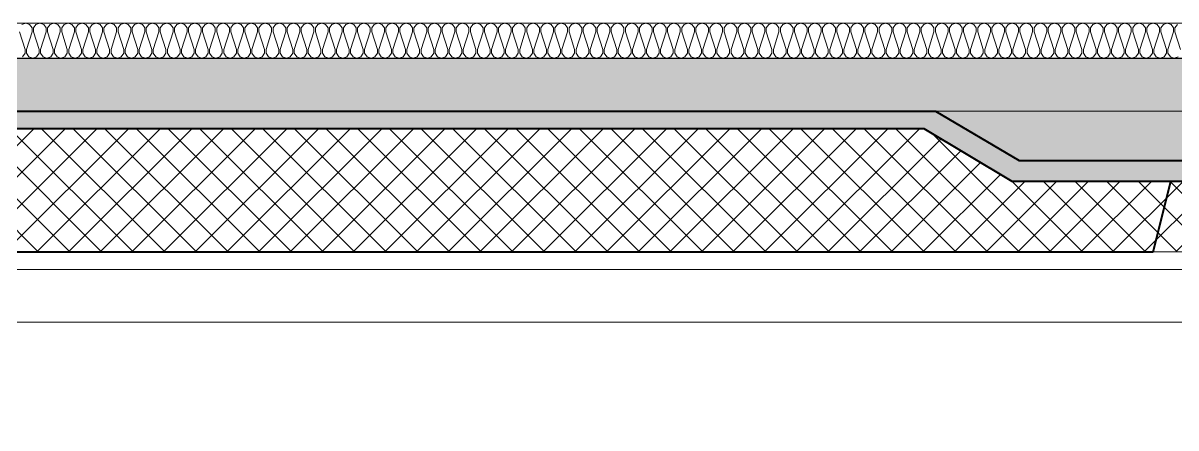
# Model space of a CAD drawing. Header units: millimetres. Extents: x 0 to 420000, y 0 to 297000.
# Drawn here: x 195485 to 198757, y 167200 to 168350 of the extents above; entities that cross this region are included whole.
import ezdxf

# ---------------------------------------------------------------- set-up
doc = ezdxf.new("R2010")
doc.units = ezdxf.units.MM
doc.linetypes.add('CEN', pattern=[62, 60, -1, 0, -1])
for name, color, linetype, lineweight in [('A-AXIS-LINE', 1, 'CEN', 15), ('A-CONC-LIN1', 2, 'Continuous', 40), ('A-CONC-LIN2', 7, 'Continuous', 25), ('A-XXXX-INSL1', 15, 'Continuous', 18), ('A-XXXX-INSL2', 8, 'Continuous', 18)]:
    doc.layers.add(name, color=color, linetype=linetype, lineweight=lineweight)
doc.layers.add('A-CONC-SOLD', color=253, linetype='CEN')
doc.layers.add('A-XXXX-NPLT', color=144, linetype='Continuous', lineweight=15, plot=False)

# ---------------------------------------------------------------- blocks, each defined once
blk = doc.blocks.new('axis(220316)')
at = {"layer": 'A-AXIS-LINE', "ltscale": 1000}
blk.add_line((4631788.1, -432118.7), (4955413.1, -432118.7), dxfattribs=at)
blk = doc.blocks.new('PS2(횡)')
at = {"layer": 'A-CONC-SOLD'}
h = blk.add_hatch(color=256, dxfattribs=at)
h.dxf.hatch_style = 1
h.paths.add_polyline_path([(1020, 0), (1020, -290), (1700, -290), (1937.4, -150), (9062.6, -150), (9300, -290), (9980, -290), (9980, 0)])
h = blk.add_hatch(color=256, dxfattribs=at)
h.dxf.hatch_style = 1
h.paths.add_polyline_path([(9980, -290), (9980, -350), (9280, -350), (9030, -200), (1970, -200), (1720, -350), (1020, -350), (1020, -290), (1700, -290), (1937.4, -150), (9062.6, -150), (9300, -290)])
at = {"layer": 'A-XXXX-INSL2'}
h = blk.add_hatch(dxfattribs=at)
h.set_pattern_fill('ANSI37', color=256, scale=20)
h.set_pattern_definition([(45, (-244012.5, -188500), (-44.90128, 44.90128), []), (135, (-244012.5, -188500), (-44.90128, -44.90128), [])])
h.paths.add_polyline_path([(1100, -550), (9900, -550), (9900, -350), (9280, -350), (9030, -200), (1970, -200), (1720, -350), (1100, -350)])
at = {"layer": 'A-CONC-LIN1', "color": 2}
for p, q in [((9680, -550), (9730, -350)), ((1320, -550), (9680, -550))]:
    blk.add_line(p, q, dxfattribs=at)
blk.add_lwpolyline([(9980, -290), (9980, -350), (9280, -350), (9030, -200), (1970, -200), (1720, -350), (1020, -350), (1020, -290), (1700, -290), (1937.4, -150), (9062.6, -150), (9300, -290)], close=True, dxfattribs=at)
at = {"layer": 'A-CONC-LIN2'}
blk.add_line((1020, 0), (9980, 0), dxfattribs=at)
at = {"layer": 'A-XXXX-INSL2'}
blk.add_line((9680, -550), (9900, -550), dxfattribs=at)
at = {"layer": 'A-XXXX-NPLT'}
blk.add_line((9062.6, -150), (9980, -150), dxfattribs=at)
blk = doc.blocks.new('횡지하층')
at = {"layer": 'A-XXXX-INSL1'}
blk.add_lwpolyline([(4811450.6, -237961.1), (4802750.6, -237961.1), (4802750.6, -238411.1), (4802197, -238411.1), (4802117, -237831.1), (4801084.1, -237831.1), (4801004.1, -238411.1), (4800450.6, -238411.1), (4800450.6, -237961.1), (4791750.6, -237961.1)], dxfattribs=at)
at = {"layer": 'A-XXXX-INSL2'}
blk.add_line((4757100.4, -237261.1), (4890100.5, -237261.1), dxfattribs=at)
for points in [[(4800349.6, -237265.1), (4800342.6, -237275.1), (4800342.6, -237286.1), (4800358.6, -237336.1)], [(4800351.6, -237357.1), (4800340.6, -237361.1), (4800329.6, -237357.1), (4800322.6, -237347.1), (4800322.6, -237336.1), (4800338.6, -237286.1), (4800338.6, -237275.1), (4800331.6, -237265.1), (4800320.6, -237261.1), (4800309.6, -237265.1), (4800302.6, -237275.1), (4800302.6, -237286.1), (4800318.6, -237336.1), (4800318.6, -237347.1), (4800311.6, -237357.1), (4800300.6, -237361.1), (4800289.6, -237357.1), (4800282.6, -237347.1), (4800282.6, -237336.1), (4800298.6, -237286.1), (4800298.6, -237275.1), (4800291.6, -237265.1), (4800280.6, -237261.1), (4800269.6, -237265.1), (4800262.6, -237275.1), (4800262.6, -237286.1), (4800278.6, -237336.1), (4800278.6, -237347.1), (4800271.6, -237357.1), (4800260.6, -237361.1), (4800249.6, -237357.1), (4800242.6, -237347.1), (4800242.6, -237336.1), (4800258.6, -237286.1), (4800258.6, -237275.1), (4800251.6, -237265.1), (4800240.6, -237261.1), (4800229.6, -237265.1), (4800222.6, -237275.1), (4800222.6, -237286.1), (4800238.6, -237336.1), (4800238.6, -237347.1), (4800231.6, -237357.1), (4800220.6, -237361.1), (4800209.6, -237357.1), (4800202.6, -237347.1), (4800202.6, -237336.1), (4800218.6, -237286.1), (4800218.6, -237275.1), (4800211.6, -237265.1), (4800200.6, -237261.1), (4800189.6, -237265.1), (4800182.6, -237275.1), (4800182.6, -237286.1), (4800198.6, -237336.1), (4800198.6, -237347.1), (4800191.6, -237357.1), (4800180.6, -237361.1), (4800169.6, -237357.1), (4800162.6, -237347.1), (4800162.6, -237336.1), (4800178.6, -237286.1), (4800178.6, -237275.1), (4800171.6, -237265.1), (4800160.6, -237261.1), (4800149.6, -237265.1), (4800142.6, -237275.1), (4800142.6, -237286.1), (4800158.6, -237336.1), (4800158.6, -237347.1), (4800151.6, -237357.1), (4800140.6, -237361.1), (4800129.6, -237357.1), (4800122.6, -237347.1), (4800122.6, -237336.1), (4800138.6, -237286.1), (4800138.6, -237275.1), (4800131.6, -237265.1), (4800120.6, -237261.1), (4800109.6, -237265.1), (4800102.6, -237275.1), (4800102.6, -237286.1), (4800118.6, -237336.1), (4800118.6, -237347.1), (4800111.6, -237357.1), (4800100.6, -237361.1), (4800089.6, -237357.1), (4800082.6, -237347.1), (4800082.6, -237336.1), (4800098.6, -237286.1), (4800098.6, -237275.1), (4800091.6, -237265.1), (4800080.6, -237261.1), (4800069.6, -237265.1), (4800062.6, -237275.1), (4800062.6, -237286.1), (4800078.6, -237336.1), (4800078.6, -237347.1), (4800071.6, -237357.1), (4800060.6, -237361.1), (4800049.6, -237357.1), (4800042.6, -237347.1), (4800042.6, -237336.1), (4800058.6, -237286.1), (4800058.6, -237275.1), (4800051.6, -237265.1), (4800040.6, -237261.1), (4800029.6, -237265.1), (4800022.6, -237275.1), (4800022.6, -237286.1), (4800038.6, -237336.1), (4800038.6, -237347.1), (4800031.6, -237357.1), (4800020.6, -237361.1), (4800009.6, -237357.1), (4800002.6, -237347.1), (4800002.6, -237336.1), (4800018.6, -237286.1), (4800018.6, -237275.1), (4800011.6, -237265.1), (4800000.6, -237261.1), (4799989.6, -237265.1), (4799982.6, -237275.1), (4799982.6, -237286.1), (4799998.6, -237336.1), (4799998.6, -237347.1), (4799991.6, -237357.1), (4799980.6, -237361.1), (4799969.6, -237357.1), (4799962.6, -237347.1), (4799962.6, -237336.1), (4799978.6, -237286.1), (4799978.6, -237275.1), (4799971.6, -237265.1), (4799960.6, -237261.1), (4799949.6, -237265.1), (4799942.6, -237275.1), (4799942.6, -237286.1), (4799958.6, -237336.1), (4799958.6, -237347.1), (4799951.6, -237357.1), (4799940.6, -237361.1), (4799929.6, -237357.1), (4799922.6, -237347.1), (4799922.6, -237336.1), (4799938.6, -237286.1), (4799938.6, -237275.1), (4799931.6, -237265.1), (4799920.6, -237261.1), (4799909.6, -237265.1), (4799902.6, -237275.1), (4799902.6, -237286.1), (4799918.6, -237336.1), (4799918.6, -237347.1), (4799911.6, -237357.1), (4799900.6, -237361.1), (4799889.6, -237357.1), (4799882.6, -237347.1), (4799882.6, -237336.1), (4799898.6, -237286.1), (4799898.6, -237275.1), (4799891.6, -237265.1), (4799880.6, -237261.1), (4799869.6, -237265.1), (4799862.6, -237275.1), (4799862.6, -237286.1), (4799878.6, -237336.1), (4799878.6, -237347.1), (4799871.6, -237357.1), (4799860.6, -237361.1), (4799849.6, -237357.1), (4799842.6, -237347.1), (4799842.6, -237336.1), (4799858.6, -237286.1), (4799858.6, -237275.1), (4799851.6, -237265.1), (4799840.6, -237261.1), (4799829.6, -237265.1), (4799822.6, -237275.1), (4799822.6, -237286.1), (4799838.6, -237336.1), (4799838.6, -237347.1), (4799831.6, -237357.1), (4799820.6, -237361.1), (4799809.6, -237357.1), (4799802.6, -237347.1), (4799802.6, -237336.1), (4799818.6, -237286.1), (4799818.6, -237275.1), (4799811.6, -237265.1), (4799800.6, -237261.1), (4799789.6, -237265.1), (4799782.6, -237275.1), (4799782.6, -237286.1), (4799798.6, -237336.1), (4799798.6, -237347.1), (4799791.6, -237357.1), (4799780.6, -237361.1), (4799769.6, -237357.1), (4799762.6, -237347.1), (4799762.6, -237336.1), (4799778.6, -237286.1), (4799778.6, -237275.1), (4799771.6, -237265.1), (4799760.6, -237261.1), (4799749.6, -237265.1), (4799742.6, -237275.1), (4799742.6, -237286.1), (4799758.6, -237336.1), (4799758.6, -237347.1), (4799751.6, -237357.1), (4799740.6, -237361.1), (4799729.6, -237357.1), (4799722.6, -237347.1), (4799722.6, -237336.1), (4799738.6, -237286.1), (4799738.6, -237275.1), (4799731.6, -237265.1), (4799720.6, -237261.1), (4799709.6, -237265.1), (4799702.6, -237275.1), (4799702.6, -237286.1), (4799718.6, -237336.1), (4799718.6, -237347.1), (4799711.6, -237357.1), (4799700.6, -237361.1), (4799689.6, -237357.1), (4799682.6, -237347.1), (4799682.6, -237336.1), (4799698.6, -237286.1), (4799698.6, -237275.1), (4799691.6, -237265.1), (4799680.6, -237261.1), (4799669.6, -237265.1), (4799662.6, -237275.1), (4799662.6, -237286.1), (4799678.6, -237336.1), (4799678.6, -237347.1), (4799671.6, -237357.1), (4799660.6, -237361.1), (4799649.6, -237357.1), (4799642.6, -237347.1), (4799642.6, -237336.1), (4799658.6, -237286.1), (4799658.6, -237275.1), (4799651.6, -237265.1), (4799640.6, -237261.1), (4799629.6, -237265.1), (4799622.6, -237275.1), (4799622.6, -237286.1), (4799638.6, -237336.1), (4799638.6, -237347.1), (4799631.6, -237357.1), (4799620.6, -237361.1), (4799609.6, -237357.1), (4799602.6, -237347.1), (4799602.6, -237336.1), (4799618.6, -237286.1), (4799618.6, -237275.1), (4799611.6, -237265.1), (4799600.6, -237261.1), (4799589.6, -237265.1), (4799582.6, -237275.1), (4799582.6, -237286.1), (4799598.6, -237336.1), (4799598.6, -237347.1), (4799591.6, -237357.1), (4799580.6, -237361.1), (4799569.6, -237357.1), (4799562.6, -237347.1), (4799562.6, -237336.1), (4799578.6, -237286.1), (4799578.6, -237275.1), (4799571.6, -237265.1), (4799560.6, -237261.1), (4799549.6, -237265.1), (4799542.6, -237275.1), (4799542.6, -237286.1), (4799558.6, -237336.1), (4799558.6, -237347.1), (4799551.6, -237357.1), (4799540.6, -237361.1), (4799529.6, -237357.1), (4799522.6, -237347.1), (4799522.6, -237336.1), (4799538.6, -237286.1), (4799538.6, -237275.1), (4799531.6, -237265.1), (4799520.6, -237261.1), (4799509.6, -237265.1), (4799502.6, -237275.1), (4799502.6, -237286.1), (4799518.6, -237336.1), (4799518.6, -237347.1), (4799511.6, -237357.1), (4799500.6, -237361.1), (4799489.6, -237357.1), (4799482.6, -237347.1), (4799482.6, -237336.1), (4799498.6, -237286.1), (4799498.6, -237275.1), (4799491.6, -237265.1), (4799480.6, -237261.1), (4799469.6, -237265.1), (4799462.6, -237275.1), (4799462.6, -237286.1), (4799478.6, -237336.1), (4799478.6, -237347.1), (4799471.6, -237357.1), (4799460.6, -237361.1), (4799449.6, -237357.1), (4799442.6, -237347.1), (4799442.6, -237336.1), (4799458.6, -237286.1), (4799458.6, -237275.1), (4799451.6, -237265.1), (4799440.6, -237261.1), (4799429.6, -237265.1), (4799422.6, -237275.1), (4799422.6, -237286.1), (4799438.6, -237336.1), (4799438.6, -237347.1), (4799431.6, -237357.1), (4799420.6, -237361.1), (4799409.6, -237357.1), (4799402.6, -237347.1), (4799402.6, -237336.1), (4799418.6, -237286.1), (4799418.6, -237275.1), (4799411.6, -237265.1), (4799400.6, -237261.1), (4799389.6, -237265.1), (4799382.6, -237275.1), (4799382.6, -237286.1), (4799398.6, -237336.1), (4799398.6, -237347.1), (4799391.6, -237357.1), (4799380.6, -237361.1), (4799369.6, -237357.1), (4799362.6, -237347.1), (4799362.6, -237336.1), (4799378.6, -237286.1), (4799378.6, -237275.1), (4799371.6, -237265.1), (4799360.6, -237261.1), (4799349.6, -237265.1), (4799342.6, -237275.1), (4799342.6, -237286.1), (4799358.6, -237336.1), (4799358.6, -237347.1), (4799351.6, -237357.1), (4799340.6, -237361.1), (4799329.6, -237357.1), (4799322.6, -237347.1), (4799322.6, -237336.1), (4799338.6, -237286.1), (4799338.6, -237275.1), (4799331.6, -237265.1), (4799320.6, -237261.1), (4799309.6, -237265.1), (4799302.6, -237275.1), (4799302.6, -237286.1), (4799318.6, -237336.1), (4799318.6, -237347.1), (4799311.6, -237357.1), (4799300.6, -237361.1), (4799289.6, -237357.1), (4799282.6, -237347.1), (4799282.6, -237336.1), (4799298.6, -237286.1), (4799298.6, -237275.1), (4799291.6, -237265.1), (4799280.6, -237261.1), (4799269.6, -237265.1), (4799262.6, -237275.1), (4799262.6, -237286.1), (4799278.6, -237336.1), (4799278.6, -237347.1), (4799271.6, -237357.1), (4799260.6, -237361.1), (4799249.6, -237357.1), (4799242.6, -237347.1), (4799242.6, -237336.1), (4799258.6, -237286.1), (4799258.6, -237275.1), (4799251.6, -237265.1), (4799240.6, -237261.1), (4799229.6, -237265.1), (4799222.6, -237275.1), (4799222.6, -237286.1), (4799238.6, -237336.1), (4799238.6, -237347.1), (4799231.6, -237357.1), (4799220.6, -237361.1), (4799209.6, -237357.1), (4799202.6, -237347.1), (4799202.6, -237336.1), (4799218.6, -237286.1), (4799218.6, -237275.1), (4799211.6, -237265.1), (4799200.6, -237261.1), (4799189.6, -237265.1), (4799182.6, -237275.1), (4799182.6, -237286.1), (4799198.6, -237336.1), (4799198.6, -237347.1), (4799191.6, -237357.1), (4799180.6, -237361.1), (4799169.6, -237357.1), (4799162.6, -237347.1), (4799162.6, -237336.1), (4799178.6, -237286.1), (4799178.6, -237275.1), (4799171.6, -237265.1), (4799160.6, -237261.1), (4799149.6, -237265.1), (4799142.6, -237275.1), (4799142.6, -237286.1), (4799158.6, -237336.1), (4799158.6, -237347.1), (4799151.6, -237357.1), (4799140.6, -237361.1), (4799129.6, -237357.1), (4799122.6, -237347.1), (4799122.6, -237336.1), (4799138.6, -237286.1), (4799138.6, -237275.1), (4799131.6, -237265.1), (4799120.6, -237261.1), (4799109.6, -237265.1), (4799102.6, -237275.1), (4799102.6, -237286.1), (4799118.6, -237336.1), (4799118.6, -237347.1), (4799111.6, -237357.1), (4799100.6, -237361.1), (4799089.6, -237357.1), (4799082.6, -237347.1), (4799082.6, -237336.1), (4799098.6, -237286.1), (4799098.6, -237275.1), (4799091.6, -237265.1), (4799080.6, -237261.1), (4799069.6, -237265.1), (4799062.6, -237275.1), (4799062.6, -237286.1), (4799078.6, -237336.1), (4799078.6, -237347.1), (4799071.6, -237357.1), (4799060.6, -237361.1), (4799049.6, -237357.1), (4799042.6, -237347.1), (4799042.6, -237336.1), (4799058.6, -237286.1), (4799058.6, -237275.1), (4799051.6, -237265.1), (4799040.6, -237261.1), (4799029.6, -237265.1), (4799022.6, -237275.1), (4799022.6, -237286.1), (4799038.6, -237336.1), (4799038.6, -237347.1), (4799031.6, -237357.1), (4799020.6, -237361.1), (4799009.6, -237357.1), (4799002.6, -237347.1), (4799002.6, -237336.1), (4799018.6, -237286.1), (4799018.6, -237275.1), (4799011.6, -237265.1), (4799000.6, -237261.1), (4798989.6, -237265.1), (4798982.6, -237275.1), (4798982.6, -237286.1), (4798998.6, -237336.1), (4798998.6, -237347.1), (4798991.6, -237357.1), (4798980.6, -237361.1), (4798969.6, -237357.1), (4798962.6, -237347.1), (4798962.6, -237336.1), (4798978.6, -237286.1), (4798978.6, -237275.1), (4798971.6, -237265.1), (4798960.6, -237261.1), (4798949.6, -237265.1), (4798942.6, -237275.1), (4798942.6, -237286.1), (4798958.6, -237336.1), (4798958.6, -237347.1), (4798951.6, -237357.1), (4798940.6, -237361.1), (4798929.6, -237357.1), (4798922.6, -237347.1), (4798922.6, -237336.1), (4798938.6, -237286.1), (4798938.6, -237275.1), (4798931.6, -237265.1), (4798920.6, -237261.1), (4798909.6, -237265.1), (4798902.6, -237275.1), (4798902.6, -237286.1), (4798918.6, -237336.1), (4798918.6, -237347.1), (4798911.6, -237357.1), (4798900.6, -237361.1), (4798889.6, -237357.1), (4798882.6, -237347.1), (4798882.6, -237336.1), (4798898.6, -237286.1), (4798898.6, -237275.1), (4798891.6, -237265.1), (4798880.6, -237261.1), (4798869.6, -237265.1), (4798862.6, -237275.1), (4798862.6, -237286.1), (4798878.6, -237336.1), (4798878.6, -237347.1), (4798871.6, -237357.1), (4798860.6, -237361.1), (4798849.6, -237357.1), (4798842.6, -237347.1), (4798842.6, -237336.1), (4798858.6, -237286.1), (4798858.6, -237275.1), (4798851.6, -237265.1), (4798840.6, -237261.1), (4798829.6, -237265.1), (4798822.6, -237275.1), (4798822.6, -237286.1), (4798838.6, -237336.1), (4798838.6, -237347.1), (4798831.6, -237357.1), (4798820.6, -237361.1), (4798809.6, -237357.1), (4798802.6, -237347.1), (4798802.6, -237336.1), (4798818.6, -237286.1), (4798818.6, -237275.1), (4798811.6, -237265.1), (4798800.6, -237261.1), (4798789.6, -237265.1), (4798782.6, -237275.1), (4798782.6, -237286.1), (4798798.6, -237336.1), (4798798.6, -237347.1), (4798791.6, -237357.1), (4798780.6, -237361.1), (4798769.6, -237357.1), (4798762.6, -237347.1), (4798762.6, -237336.1), (4798778.6, -237286.1), (4798778.6, -237275.1), (4798771.6, -237265.1), (4798760.6, -237261.1), (4798749.6, -237265.1), (4798742.6, -237275.1), (4798742.6, -237286.1), (4798758.6, -237336.1), (4798758.6, -237347.1), (4798751.6, -237357.1), (4798740.6, -237361.1), (4798729.6, -237357.1), (4798722.6, -237347.1), (4798722.6, -237336.1), (4798738.6, -237286.1), (4798738.6, -237275.1), (4798731.6, -237265.1), (4798720.6, -237261.1), (4798709.6, -237265.1), (4798702.6, -237275.1), (4798702.6, -237286.1), (4798718.6, -237336.1), (4798718.6, -237347.1), (4798711.6, -237357.1), (4798700.6, -237361.1), (4798689.6, -237357.1), (4798682.6, -237347.1), (4798682.6, -237336.1), (4798698.6, -237286.1), (4798698.6, -237275.1), (4798691.6, -237265.1), (4798680.6, -237261.1), (4798669.6, -237265.1), (4798662.6, -237275.1), (4798662.6, -237286.1), (4798678.6, -237336.1), (4798678.6, -237347.1), (4798671.6, -237357.1), (4798660.6, -237361.1), (4798649.6, -237357.1), (4798642.6, -237347.1), (4798642.6, -237336.1), (4798658.6, -237286.1), (4798658.6, -237275.1), (4798651.6, -237265.1), (4798640.6, -237261.1), (4798629.6, -237265.1), (4798622.6, -237275.1), (4798622.6, -237286.1), (4798638.6, -237336.1), (4798638.6, -237347.1), (4798631.6, -237357.1), (4798620.6, -237361.1), (4798609.6, -237357.1), (4798602.6, -237347.1), (4798602.6, -237336.1), (4798618.6, -237286.1), (4798618.6, -237275.1), (4798611.6, -237265.1), (4798600.6, -237261.1), (4798589.6, -237265.1), (4798582.6, -237275.1), (4798582.6, -237286.1), (4798598.6, -237336.1), (4798598.6, -237347.1), (4798591.6, -237357.1), (4798580.6, -237361.1), (4798569.6, -237357.1), (4798562.6, -237347.1), (4798562.6, -237336.1), (4798578.6, -237286.1), (4798578.6, -237275.1), (4798571.6, -237265.1), (4798560.6, -237261.1), (4798549.6, -237265.1), (4798542.6, -237275.1), (4798542.6, -237286.1), (4798558.6, -237336.1), (4798558.6, -237347.1), (4798551.6, -237357.1), (4798540.6, -237361.1), (4798529.6, -237357.1), (4798522.6, -237347.1), (4798522.6, -237336.1), (4798538.6, -237286.1), (4798538.6, -237275.1), (4798531.6, -237265.1), (4798520.6, -237261.1), (4798509.6, -237265.1), (4798502.6, -237275.1), (4798502.6, -237286.1), (4798518.6, -237336.1), (4798518.6, -237347.1), (4798511.6, -237357.1), (4798500.6, -237361.1), (4798489.6, -237357.1), (4798482.6, -237347.1), (4798482.6, -237336.1), (4798498.6, -237286.1), (4798498.6, -237275.1), (4798491.6, -237265.1), (4798480.6, -237261.1), (4798469.6, -237265.1), (4798462.6, -237275.1), (4798462.6, -237286.1), (4798478.6, -237336.1), (4798478.6, -237347.1), (4798471.6, -237357.1), (4798460.6, -237361.1), (4798449.6, -237357.1), (4798442.6, -237347.1), (4798442.6, -237336.1), (4798458.6, -237286.1), (4798458.6, -237275.1), (4798451.6, -237265.1), (4798440.6, -237261.1), (4798429.6, -237265.1), (4798422.6, -237275.1), (4798422.6, -237286.1), (4798438.6, -237336.1), (4798438.6, -237347.1), (4798431.6, -237357.1), (4798420.6, -237361.1), (4798409.6, -237357.1), (4798402.6, -237347.1), (4798402.6, -237336.1), (4798418.6, -237286.1), (4798418.6, -237275.1), (4798411.6, -237265.1), (4798400.6, -237261.1), (4798389.6, -237265.1), (4798382.6, -237275.1), (4798382.6, -237286.1), (4798398.6, -237336.1), (4798398.6, -237347.1), (4798391.6, -237357.1), (4798380.6, -237361.1), (4798369.6, -237357.1), (4798362.6, -237347.1), (4798362.6, -237336.1), (4798378.6, -237286.1), (4798378.6, -237275.1), (4798371.6, -237265.1), (4798360.6, -237261.1), (4798349.6, -237265.1), (4798342.6, -237275.1), (4798342.6, -237286.1), (4798358.6, -237336.1), (4798358.6, -237347.1), (4798351.6, -237357.1), (4798340.6, -237361.1), (4798329.6, -237357.1), (4798322.6, -237347.1), (4798322.6, -237336.1), (4798338.6, -237286.1), (4798338.6, -237275.1), (4798331.6, -237265.1), (4798320.6, -237261.1), (4798309.6, -237265.1), (4798302.6, -237275.1), (4798302.6, -237286.1), (4798318.6, -237336.1), (4798318.6, -237347.1), (4798311.6, -237357.1), (4798300.6, -237361.1), (4798289.6, -237357.1), (4798282.6, -237347.1), (4798282.6, -237336.1), (4798298.6, -237286.1), (4798298.6, -237275.1), (4798291.6, -237265.1), (4798280.6, -237261.1), (4798269.6, -237265.1), (4798262.6, -237275.1), (4798262.6, -237286.1), (4798278.6, -237336.1), (4798278.6, -237347.1), (4798271.6, -237357.1), (4798260.6, -237361.1), (4798249.6, -237357.1), (4798242.6, -237347.1), (4798242.6, -237336.1), (4798258.6, -237286.1), (4798258.6, -237275.1), (4798251.6, -237265.1), (4798240.6, -237261.1), (4798229.6, -237265.1), (4798222.6, -237275.1), (4798222.6, -237286.1), (4798238.6, -237336.1), (4798238.6, -237347.1), (4798231.6, -237357.1), (4798220.6, -237361.1), (4798209.6, -237357.1), (4798202.6, -237347.1), (4798202.6, -237336.1), (4798218.6, -237286.1), (4798218.6, -237275.1), (4798211.6, -237265.1), (4798200.6, -237261.1), (4798189.6, -237265.1), (4798182.6, -237275.1), (4798182.6, -237286.1), (4798198.6, -237336.1), (4798198.6, -237347.1), (4798191.6, -237357.1), (4798180.6, -237361.1), (4798169.6, -237357.1), (4798162.6, -237347.1), (4798162.6, -237336.1), (4798178.6, -237286.1), (4798178.6, -237275.1), (4798171.6, -237265.1), (4798160.6, -237261.1), (4798149.6, -237265.1), (4798142.6, -237275.1), (4798142.6, -237286.1), (4798158.6, -237336.1), (4798158.6, -237347.1), (4798151.6, -237357.1), (4798140.6, -237361.1), (4798129.6, -237357.1), (4798122.6, -237347.1), (4798122.6, -237336.1), (4798138.6, -237286.1), (4798138.6, -237275.1), (4798131.6, -237265.1), (4798120.6, -237261.1), (4798109.6, -237265.1), (4798102.6, -237275.1), (4798102.6, -237286.1), (4798118.6, -237336.1), (4798118.6, -237347.1), (4798111.6, -237357.1), (4798100.6, -237361.1), (4798089.6, -237357.1), (4798082.6, -237347.1), (4798082.6, -237336.1), (4798098.6, -237286.1), (4798098.6, -237275.1), (4798091.6, -237265.1), (4798080.6, -237261.1), (4798069.6, -237265.1), (4798062.6, -237275.1), (4798062.6, -237286.1), (4798078.6, -237336.1), (4798078.6, -237347.1), (4798071.6, -237357.1), (4798060.6, -237361.1), (4798049.6, -237357.1), (4798042.6, -237347.1), (4798042.6, -237336.1), (4798058.6, -237286.1), (4798058.6, -237275.1), (4798051.6, -237265.1), (4798040.6, -237261.1), (4798029.6, -237265.1), (4798022.6, -237275.1), (4798022.6, -237286.1), (4798038.6, -237336.1), (4798038.6, -237347.1), (4798031.6, -237357.1), (4798020.6, -237361.1), (4798009.6, -237357.1), (4798002.6, -237347.1), (4798002.6, -237336.1), (4798018.6, -237286.1), (4798018.6, -237275.1), (4798011.6, -237265.1), (4798000.6, -237261.1), (4797989.6, -237265.1), (4797982.6, -237275.1), (4797982.6, -237286.1), (4797998.6, -237336.1), (4797998.6, -237347.1), (4797991.6, -237357.1), (4797980.6, -237361.1), (4797969.6, -237357.1), (4797962.6, -237347.1), (4797962.6, -237336.1), (4797978.6, -237286.1), (4797978.6, -237275.1), (4797971.6, -237265.1), (4797960.6, -237261.1), (4797949.6, -237265.1), (4797942.6, -237275.1), (4797942.6, -237286.1), (4797958.6, -237336.1), (4797958.6, -237347.1), (4797951.6, -237357.1), (4797940.6, -237361.1), (4797929.6, -237357.1), (4797922.6, -237347.1), (4797922.6, -237336.1), (4797938.6, -237286.1), (4797938.6, -237275.1), (4797931.6, -237265.1), (4797920.6, -237261.1), (4797909.6, -237265.1), (4797902.6, -237275.1), (4797902.6, -237286.1), (4797918.6, -237336.1), (4797918.6, -237347.1), (4797911.6, -237357.1), (4797900.6, -237361.1), (4797889.6, -237357.1), (4797882.6, -237347.1), (4797882.6, -237336.1), (4797898.6, -237286.1), (4797898.6, -237275.1), (4797891.6, -237265.1), (4797880.6, -237261.1), (4797869.6, -237265.1), (4797862.6, -237275.1), (4797862.6, -237286.1), (4797878.6, -237336.1), (4797878.6, -237347.1), (4797871.6, -237357.1), (4797860.6, -237361.1), (4797849.6, -237357.1), (4797842.6, -237347.1), (4797842.6, -237336.1), (4797858.6, -237286.1), (4797858.6, -237275.1), (4797851.6, -237265.1), (4797840.6, -237261.1), (4797829.6, -237265.1), (4797822.6, -237275.1), (4797822.6, -237286.1), (4797838.6, -237336.1), (4797838.6, -237347.1), (4797831.6, -237357.1), (4797820.6, -237361.1), (4797809.6, -237357.1), (4797802.6, -237347.1), (4797802.6, -237336.1), (4797818.6, -237286.1), (4797818.6, -237275.1), (4797811.6, -237265.1), (4797800.6, -237261.1), (4797789.6, -237265.1), (4797782.6, -237275.1), (4797782.6, -237286.1), (4797798.6, -237336.1), (4797798.6, -237347.1), (4797791.6, -237357.1), (4797780.6, -237361.1), (4797769.6, -237357.1), (4797762.6, -237347.1), (4797762.6, -237336.1), (4797778.6, -237286.1), (4797778.6, -237275.1), (4797771.6, -237265.1), (4797760.6, -237261.1), (4797749.6, -237265.1), (4797742.6, -237275.1), (4797742.6, -237286.1), (4797758.6, -237336.1), (4797758.6, -237347.1), (4797751.6, -237357.1), (4797740.6, -237361.1), (4797729.6, -237357.1), (4797722.6, -237347.1), (4797722.6, -237336.1), (4797738.6, -237286.1), (4797738.6, -237275.1), (4797731.6, -237265.1), (4797720.6, -237261.1), (4797709.6, -237265.1), (4797702.6, -237275.1), (4797702.6, -237286.1), (4797718.6, -237336.1), (4797718.6, -237347.1), (4797711.6, -237357.1), (4797700.6, -237361.1), (4797689.6, -237357.1), (4797682.6, -237347.1), (4797682.6, -237336.1), (4797698.6, -237286.1), (4797698.6, -237275.1), (4797691.6, -237265.1), (4797680.6, -237261.1), (4797669.6, -237265.1), (4797662.6, -237275.1), (4797662.6, -237286.1), (4797678.6, -237336.1), (4797678.6, -237347.1), (4797671.6, -237357.1), (4797660.6, -237361.1), (4797649.6, -237357.1), (4797642.6, -237347.1), (4797642.6, -237336.1), (4797658.6, -237286.1), (4797658.6, -237275.1), (4797651.6, -237265.1), (4797640.6, -237261.1), (4797629.6, -237265.1), (4797622.6, -237275.1), (4797622.6, -237286.1), (4797638.6, -237336.1), (4797638.6, -237347.1), (4797631.6, -237357.1), (4797620.6, -237361.1), (4797609.6, -237357.1), (4797602.6, -237347.1), (4797602.6, -237336.1), (4797618.6, -237286.1), (4797618.6, -237275.1), (4797611.6, -237265.1), (4797600.6, -237261.1), (4797589.6, -237265.1), (4797582.6, -237275.1), (4797582.6, -237286.1), (4797598.6, -237336.1), (4797598.6, -237347.1), (4797591.6, -237357.1), (4797580.6, -237361.1), (4797569.6, -237357.1), (4797562.6, -237347.1), (4797562.6, -237336.1), (4797578.6, -237286.1), (4797578.6, -237275.1), (4797571.6, -237265.1), (4797560.6, -237261.1), (4797549.6, -237265.1), (4797542.6, -237275.1), (4797542.6, -237286.1), (4797558.6, -237336.1), (4797558.6, -237347.1), (4797551.6, -237357.1), (4797540.6, -237361.1), (4797529.6, -237357.1), (4797522.6, -237347.1), (4797522.6, -237336.1), (4797538.6, -237286.1), (4797538.6, -237275.1), (4797531.6, -237265.1), (4797520.6, -237261.1), (4797509.6, -237265.1), (4797502.6, -237275.1), (4797502.6, -237286.1), (4797518.6, -237336.1), (4797518.6, -237347.1), (4797511.6, -237357.1), (4797500.6, -237361.1), (4797489.6, -237357.1), (4797482.6, -237347.1), (4797482.6, -237336.1), (4797498.6, -237286.1), (4797498.6, -237275.1), (4797491.6, -237265.1), (4797480.6, -237261.1), (4797469.6, -237265.1), (4797462.6, -237275.1), (4797462.6, -237286.1), (4797478.6, -237336.1), (4797478.6, -237347.1), (4797471.6, -237357.1), (4797460.6, -237361.1), (4797449.6, -237357.1), (4797442.6, -237347.1), (4797442.6, -237336.1), (4797458.6, -237286.1), (4797458.6, -237275.1), (4797451.6, -237265.1), (4797440.6, -237261.1), (4797429.6, -237265.1), (4797422.6, -237275.1), (4797422.6, -237286.1), (4797438.6, -237336.1), (4797438.6, -237347.1), (4797431.6, -237357.1), (4797420.6, -237361.1), (4797409.6, -237357.1), (4797402.6, -237347.1), (4797402.6, -237336.1), (4797418.6, -237286.1), (4797418.6, -237275.1), (4797411.6, -237265.1), (4797400.6, -237261.1), (4797389.6, -237265.1), (4797382.6, -237275.1), (4797382.6, -237286.1), (4797398.6, -237336.1), (4797398.6, -237347.1), (4797391.6, -237357.1), (4797380.6, -237361.1), (4797369.6, -237357.1), (4797362.6, -237347.1), (4797362.6, -237336.1), (4797378.6, -237286.1), (4797378.6, -237275.1), (4797371.6, -237265.1), (4797360.6, -237261.1), (4797349.6, -237265.1), (4797342.6, -237275.1), (4797342.6, -237286.1), (4797358.6, -237336.1), (4797358.6, -237347.1), (4797351.6, -237357.1), (4797340.6, -237361.1), (4797329.6, -237357.1), (4797322.6, -237347.1), (4797322.6, -237336.1), (4797338.6, -237286.1), (4797338.6, -237275.1), (4797331.6, -237265.1), (4797320.6, -237261.1), (4797309.6, -237265.1), (4797302.6, -237275.1), (4797302.6, -237286.1), (4797318.6, -237336.1), (4797318.6, -237347.1), (4797311.6, -237357.1), (4797300.6, -237361.1), (4797289.6, -237357.1), (4797282.6, -237347.1), (4797282.6, -237336.1), (4797298.6, -237286.1), (4797298.6, -237275.1), (4797291.6, -237265.1), (4797280.6, -237261.1), (4797269.6, -237265.1), (4797262.6, -237275.1), (4797262.6, -237286.1), (4797278.6, -237336.1), (4797278.6, -237347.1), (4797271.6, -237357.1), (4797260.6, -237361.1), (4797249.6, -237357.1), (4797242.6, -237347.1), (4797242.6, -237336.1), (4797258.6, -237286.1), (4797258.6, -237275.1), (4797251.6, -237265.1), (4797240.6, -237261.1), (4797229.6, -237265.1), (4797222.6, -237275.1), (4797222.6, -237286.1), (4797238.6, -237336.1), (4797238.6, -237347.1), (4797231.6, -237357.1), (4797220.6, -237361.1), (4797209.6, -237357.1), (4797202.6, -237347.1), (4797202.6, -237336.1), (4797218.6, -237286.1), (4797218.6, -237275.1), (4797211.6, -237265.1), (4797200.6, -237261.1), (4797189.6, -237265.1), (4797182.6, -237275.1), (4797182.6, -237286.1), (4797198.6, -237336.1), (4797198.6, -237347.1), (4797191.6, -237357.1), (4797180.6, -237361.1), (4797169.6, -237357.1), (4797162.6, -237347.1), (4797162.6, -237336.1), (4797178.6, -237286.1), (4797178.6, -237275.1), (4797171.6, -237265.1), (4797160.6, -237261.1), (4797149.6, -237265.1), (4797142.6, -237275.1), (4797142.6, -237286.1), (4797158.6, -237336.1), (4797158.6, -237347.1), (4797151.6, -237357.1), (4797140.6, -237361.1), (4797129.6, -237357.1), (4797122.6, -237347.1), (4797122.6, -237336.1), (4797138.6, -237286.1), (4797138.6, -237275.1), (4797131.6, -237265.1), (4797120.6, -237261.1), (4797109.6, -237265.1), (4797102.6, -237275.1), (4797102.6, -237286.1), (4797118.6, -237336.1), (4797118.6, -237347.1), (4797111.6, -237357.1), (4797100.6, -237361.1), (4797089.6, -237357.1), (4797082.6, -237347.1), (4797082.6, -237336.1), (4797098.6, -237286.1), (4797098.6, -237275.1), (4797091.6, -237265.1), (4797080.6, -237261.1), (4797069.6, -237265.1)], [(4797062.6, -237286.1), (4797078.6, -237336.1), (4797078.6, -237347.1), (4797071.6, -237357.1)]]:
    blk.add_lwpolyline(points, dxfattribs=at)
blk.add_blockref('PS2(횡)', (4790600.6, -237361.1))

msp = doc.modelspace()

# ---------------------------------------------------------------- block references
at = {"layer": 'A-AXIS-LINE'}
msp.add_blockref('axis(220316)', (-4581588.1, 599618.7), dxfattribs=at)
at = {"layer": 'A-CONC-LIN1'}
msp.add_blockref('횡지하층', (-4601588.1, 405611.1), dxfattribs=at)

doc.saveas('drawing.dxf')
